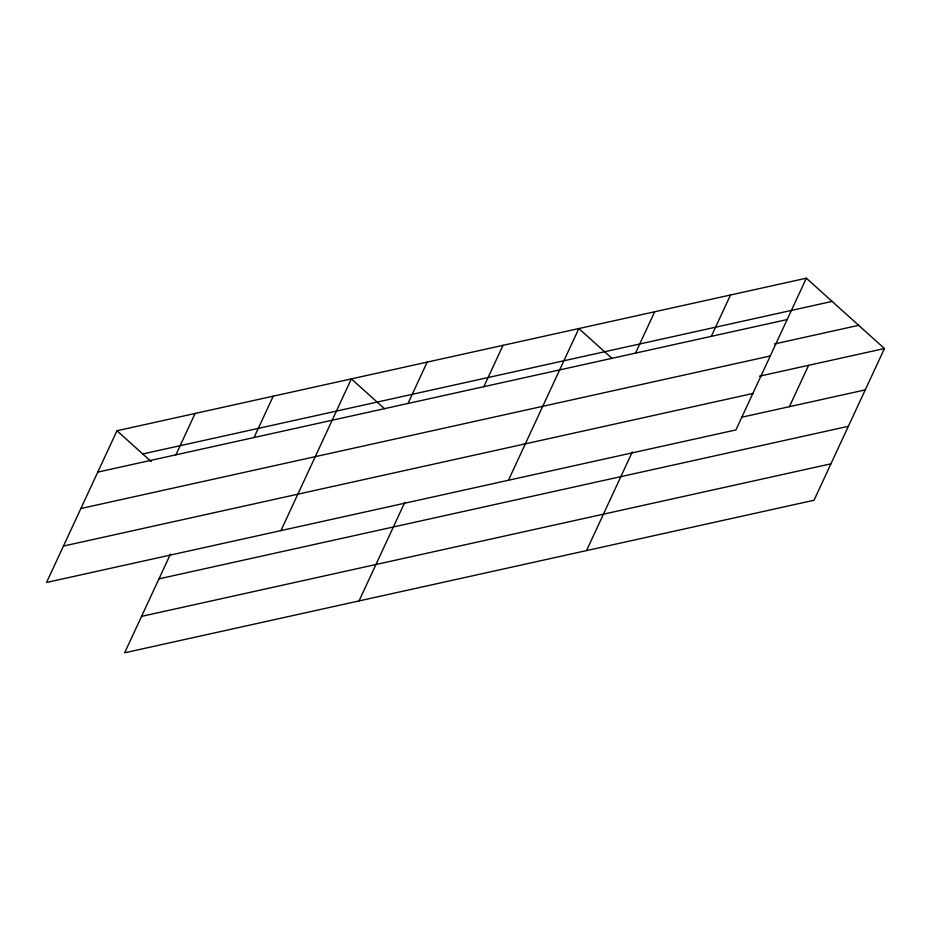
<?xml version="1.0" encoding="UTF-8"?>
<svg xmlns="http://www.w3.org/2000/svg" width="931" height="931" viewBox="0 0 931 931"><rect width="100%" height="100%" fill="white"/><g stroke="black" fill="none" stroke-linecap="round" stroke-linejoin="round"><path stroke-width="1.4" d="M806.351 278.206L116.969 430.75L46.55 582.469L735.921 429.924L806.351 278.206L884.45 348.531L814.031 500.25L124.649 652.794L170.443 554.143M175.901 454.817L195.103 413.469M254.035 437.535L273.237 396.175M280.941 530.6L351.359 378.882L384.573 408.79M407.999 403.46L427.189 362.101M359.04 600.926L404.834 502.275M483.829 386.679L503.019 345.331M508.431 480.256L578.849 328.55L612.063 358.447M635.489 353.117L654.691 311.769M586.53 550.593L632.324 451.931M711.319 336.347L730.521 294.987M789.418 406.672L808.62 365.313M142.746 453.956L832.128 301.411M97.778 472.11L787.149 319.566M774.417 343.97L858.673 325.326M80.869 508.524L770.251 355.979M759.463 376.182L884.45 348.531M63.459 546.055L752.83 393.499M741.681 417.239L865.248 389.891M158.968 578.849L848.35 426.305M141.559 616.38L830.929 463.824M116.969 430.75L151.241 461.613"/></g></svg>
